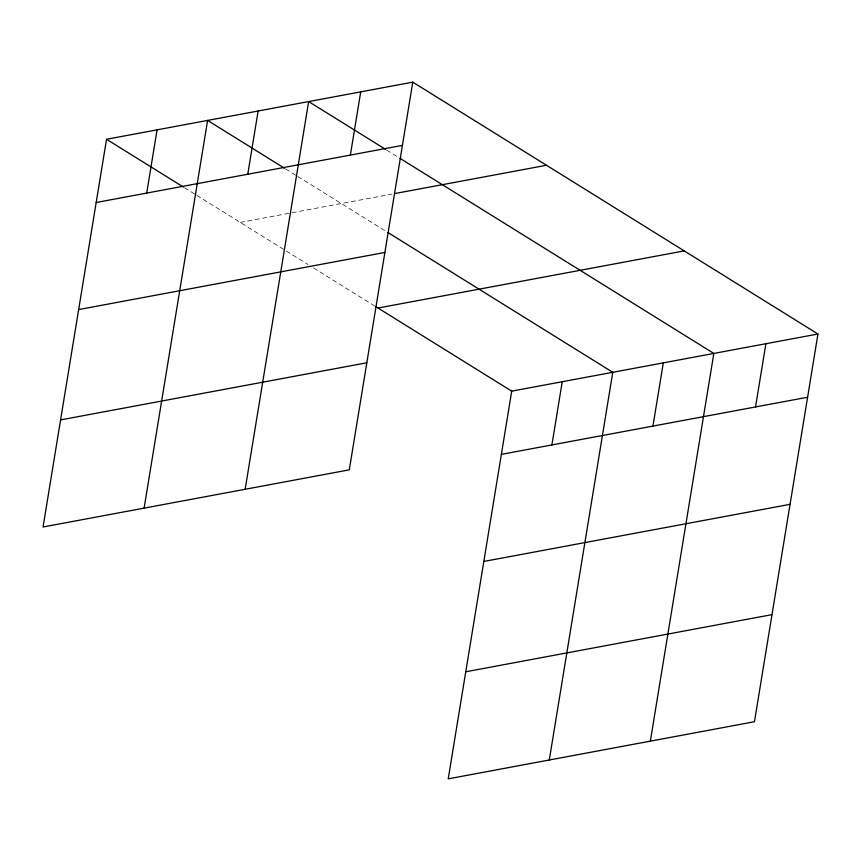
<?xml version="1.0" encoding="UTF-8"?>
<svg xmlns="http://www.w3.org/2000/svg" width="861" height="861" viewBox="0 0 861 861"><rect width="100%" height="100%" fill="white"/><g stroke="black" fill="none" stroke-linecap="round" stroke-linejoin="round"><path stroke-width="0.65" stroke-dasharray="4.3 3.23" d="M240.251 222.396L391.83 194.112M386.654 150.062L397.793 156.982M285.594 168.907L296.733 175.838M297.852 176.527L386.858 231.857M184.534 187.763L195.684 194.694M196.792 195.382L308.023 264.521M313.576 267.975L374.675 305.956"/><path stroke-width="1.29" d="M106.538 139.278L43.05 526.986L349.286 469.848L412.774 82.15L106.538 139.278L183.425 187.074M146.714 193.079L157.068 129.85M144.11 508.13L207.598 120.432L284.474 168.218M247.774 174.223L258.128 111.004M245.159 489.274L308.647 101.576L385.534 149.362M350.362 155.088L360.716 91.858M375.783 306.645L511.714 391.152L448.226 778.85L754.462 721.722L817.95 334.014L412.774 82.15M551.89 444.943L562.244 381.724M549.286 759.994L612.774 372.296L387.967 232.545M652.95 426.087L663.304 362.868M650.346 741.149L713.834 353.44L400.021 158.37M755.538 406.952L765.892 343.722M96.184 202.507L402.421 145.369M394.424 193.628L546.477 165.269M78.652 309.583L384.878 252.445M378.011 308.034L684.237 250.895M60.582 419.91L366.818 362.772M511.714 391.152L817.95 334.014M501.36 454.371L807.596 397.233M483.828 561.447L790.064 504.32M465.769 671.774L771.994 614.636"/></g></svg>
